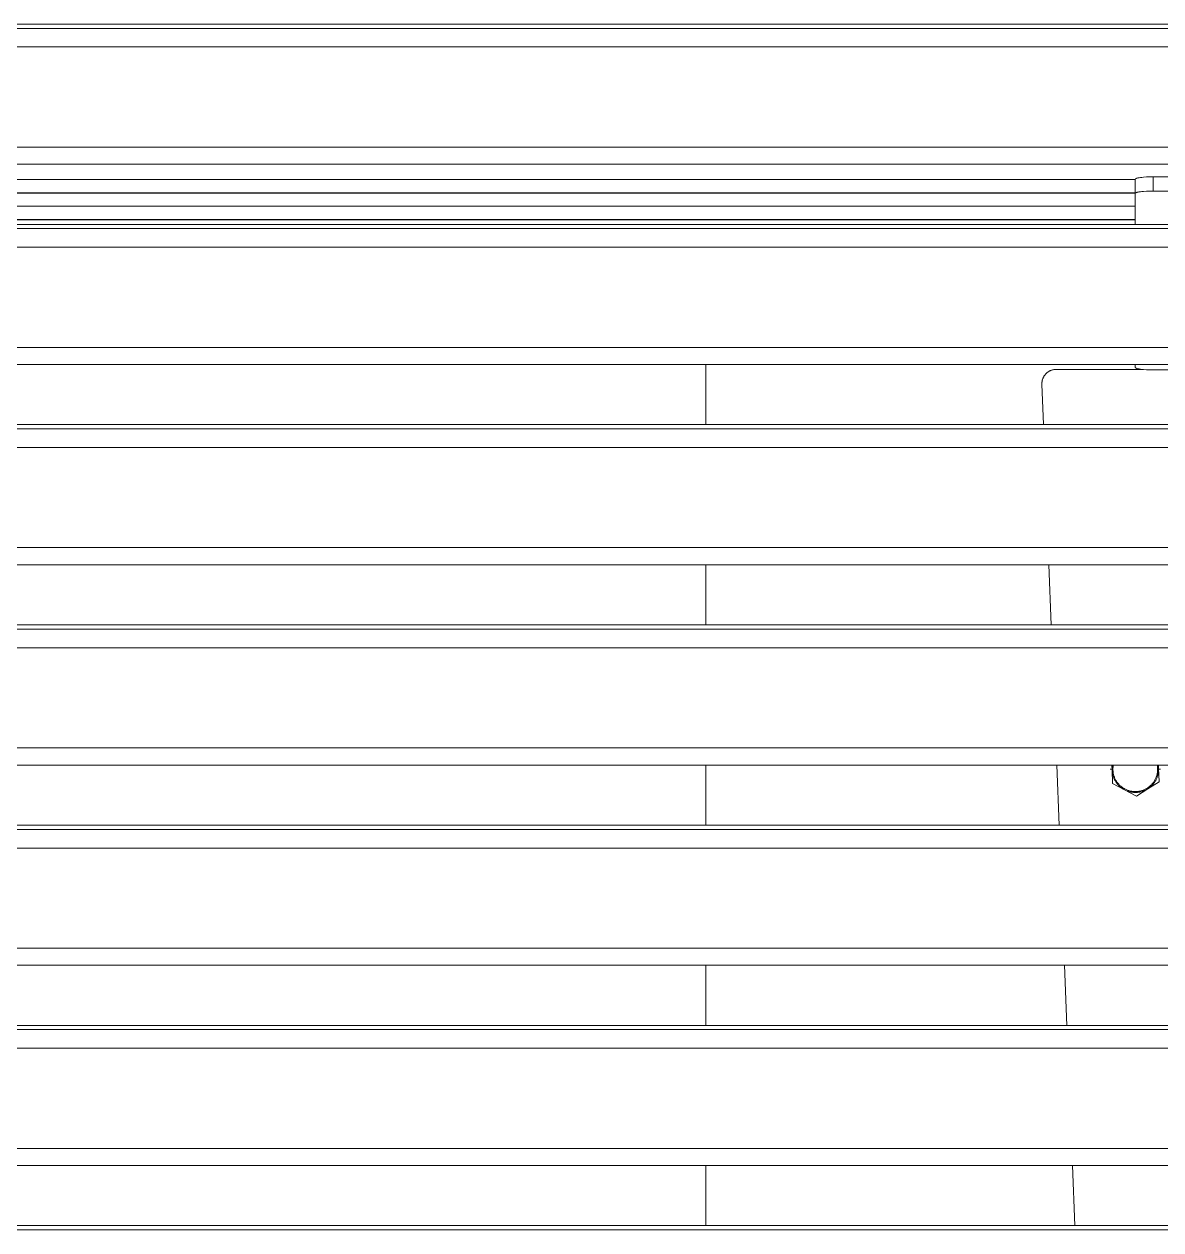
# Model space of a CAD drawing. Header units: inches. Extents: x -16 to 183, y -17 to 123.
# Drawn here: x 47.22 to 59.72, y 74.26 to 87.53 of the extents above; entities that cross this region are included whole.
import ezdxf

# ---------------------------------------------------------------- set-up
doc = ezdxf.new("R2010")
doc.units = ezdxf.units.IN
doc.layers.add('ZANO_R', color=7, linetype='Continuous', lineweight=0)

msp = doc.modelspace()

# ---------------------------------------------------------------- linework, layer by layer
at = {"layer": 'ZANO_R'}
for p, q in [((-7.48676, 87.52801), (62.98564, 87.52801)), ((62.98564, 87.52783), (-7.48676, 87.52783)), ((-7.48676, 87.48128), (62.98564, 87.48128)), ((62.98564, 87.2763), (-7.48676, 87.2763)), ((-7.48676, 86.17492), (62.98564, 86.17492)), ((62.98564, 85.98656), (-7.48676, 85.98656)), ((62.98564, 85.98638), (-7.48676, 85.98638)), ((59.44234, 85.81746), (28.93054, 85.81746)), ((59.44235, 85.82246), (59.44234, 85.82231)), ((59.44234, 85.82231), (59.44234, 85.82217)), ((59.44234, 85.82217), (59.44234, 85.66667)), ((59.44237, 85.82261), (59.44235, 85.82246)), ((59.44239, 85.82275), (59.44237, 85.82261)), ((59.44241, 85.8229), (59.44239, 85.82275)), ((59.44245, 85.82304), (59.44241, 85.8229)), ((59.44249, 85.82319), (59.44245, 85.82304)), ((59.44253, 85.82334), (59.44249, 85.82319)), ((59.44259, 85.82348), (59.44253, 85.82334)), ((59.44264, 85.82363), (59.44259, 85.82348)), ((59.44271, 85.82378), (59.44264, 85.82363)), ((59.44278, 85.82393), (59.44271, 85.82378)), ((59.44286, 85.82408), (59.44278, 85.82393)), ((59.44294, 85.82422), (59.44286, 85.82408)), ((59.44304, 85.82437), (59.44294, 85.82422)), ((59.44313, 85.82452), (59.44304, 85.82437)), ((59.44324, 85.82467), (59.44313, 85.82452)), ((59.44335, 85.82482), (59.44324, 85.82467)), ((59.44347, 85.82497), (59.44335, 85.82482)), ((59.44359, 85.82512), (59.44347, 85.82497)), ((59.44372, 85.82527), (59.44359, 85.82512)), ((59.44386, 85.82542), (59.44372, 85.82527)), ((59.44401, 85.82557), (59.44386, 85.82542)), ((59.44416, 85.82572), (59.44401, 85.82557)), ((59.44432, 85.82587), (59.44416, 85.82572)), ((59.44448, 85.82602), (59.44432, 85.82587)), ((59.44466, 85.82618), (59.44448, 85.82602)), ((59.44484, 85.82633), (59.44466, 85.82618)), ((59.44502, 85.82648), (59.44484, 85.82633)), ((59.44522, 85.82663), (59.44502, 85.82648)), ((59.44562, 85.82693), (59.44522, 85.82663)), ((59.44606, 85.82724), (59.44562, 85.82693)), ((59.44653, 85.82754), (59.44606, 85.82724)), ((59.44702, 85.82785), (59.44653, 85.82754)), ((59.44755, 85.82815), (59.44702, 85.82785)), ((59.4481, 85.82846), (59.44755, 85.82815)), ((59.44868, 85.82876), (59.4481, 85.82846)), ((59.44929, 85.82907), (59.44868, 85.82876)), ((59.44994, 85.82937), (59.44929, 85.82907)), ((59.45131, 85.82998), (59.44994, 85.82937)), ((59.45281, 85.83059), (59.45131, 85.82998)), ((59.45442, 85.8312), (59.45281, 85.83059)), ((59.45616, 85.83181), (59.45442, 85.8312)), ((59.45802, 85.83241), (59.45616, 85.83181)), ((59.46, 85.83301), (59.45802, 85.83241)), ((59.46433, 85.83419), (59.46, 85.83301)), ((59.46914, 85.83536), (59.46433, 85.83419)), ((59.47443, 85.83649), (59.46914, 85.83536)), ((59.48017, 85.8376), (59.47443, 85.83649)), ((59.48636, 85.83867), (59.48017, 85.8376)), ((59.49999, 85.84068), (59.48636, 85.83867)), ((59.51511, 85.84249), (59.49999, 85.84068)), ((59.53147, 85.84408), (59.51511, 85.84249)), ((59.56673, 85.84651), (59.53147, 85.84408)), ((59.60337, 85.84791), (59.56673, 85.84651)), ((59.63919, 85.84835), (59.60337, 85.84791)), ((60.41872, 85.84835), (59.63919, 85.84835)), ((59.63919, 85.69227), (59.63919, 85.84835)), ((59.48017, 85.68152), (59.47443, 85.68041)), ((59.48636, 85.68259), (59.48017, 85.68152)), ((59.49999, 85.6846), (59.48636, 85.68259)), ((59.51511, 85.68641), (59.49999, 85.6846)), ((59.53147, 85.688), (59.51511, 85.68641)), ((59.56673, 85.69043), (59.53147, 85.688)), ((59.60337, 85.69183), (59.56673, 85.69043)), ((59.63919, 85.69227), (59.60337, 85.69183)), ((60.41872, 85.69227), (59.63919, 85.69227)), ((28.93054, 85.67086), (59.44234, 85.67086)), ((59.44234, 85.66912), (28.93054, 85.66912)), ((59.44235, 85.66638), (59.44234, 85.66623)), ((59.44234, 85.66623), (59.44234, 85.66609)), ((59.44234, 85.66609), (59.44234, 85.32508)), ((59.44237, 85.66652), (59.44235, 85.66638)), ((59.44239, 85.66667), (59.44237, 85.66652)), ((59.44241, 85.66682), (59.44239, 85.66667)), ((59.44245, 85.66696), (59.44241, 85.66682)), ((59.44249, 85.66711), (59.44245, 85.66696)), ((59.44253, 85.66726), (59.44249, 85.66711)), ((59.44259, 85.6674), (59.44253, 85.66726)), ((59.44264, 85.66755), (59.44259, 85.6674)), ((59.44271, 85.6677), (59.44264, 85.66755)), ((59.44278, 85.66785), (59.44271, 85.6677)), ((59.44286, 85.66799), (59.44278, 85.66785)), ((59.44294, 85.66814), (59.44286, 85.66799)), ((59.44304, 85.66829), (59.44294, 85.66814)), ((59.44313, 85.66844), (59.44304, 85.66829)), ((59.44324, 85.66859), (59.44313, 85.66844)), ((59.44335, 85.66874), (59.44324, 85.66859)), ((59.44347, 85.66889), (59.44335, 85.66874)), ((59.44359, 85.66904), (59.44347, 85.66889)), ((59.44372, 85.66919), (59.44359, 85.66904)), ((59.44386, 85.66934), (59.44372, 85.66919)), ((59.44401, 85.66949), (59.44386, 85.66934)), ((59.44416, 85.66964), (59.44401, 85.66949)), ((59.44432, 85.66979), (59.44416, 85.66964)), ((59.44448, 85.66994), (59.44432, 85.66979)), ((59.44466, 85.67009), (59.44448, 85.66994)), ((59.44484, 85.67024), (59.44466, 85.67009)), ((59.44502, 85.6704), (59.44484, 85.67024)), ((59.44522, 85.67055), (59.44502, 85.6704)), ((59.44562, 85.67085), (59.44522, 85.67055)), ((59.44606, 85.67116), (59.44562, 85.67085)), ((59.44653, 85.67146), (59.44606, 85.67116)), ((59.44702, 85.67177), (59.44653, 85.67146)), ((59.44755, 85.67207), (59.44702, 85.67177)), ((59.4481, 85.67238), (59.44755, 85.67207)), ((59.44868, 85.67268), (59.4481, 85.67238)), ((59.44929, 85.67299), (59.44868, 85.67268)), ((59.44994, 85.67329), (59.44929, 85.67299)), ((59.45131, 85.6739), (59.44994, 85.67329)), ((59.45281, 85.67451), (59.45131, 85.6739)), ((59.45442, 85.67512), (59.45281, 85.67451)), ((59.45616, 85.67572), (59.45442, 85.67512)), ((59.45802, 85.67633), (59.45616, 85.67572)), ((59.46, 85.67693), (59.45802, 85.67633)), ((59.46433, 85.67811), (59.46, 85.67693)), ((59.46914, 85.67928), (59.46433, 85.67811)), ((59.47443, 85.68041), (59.46914, 85.67928)), ((59.44234, 85.52427), (28.93054, 85.52427)), ((-7.48676, 85.32525), (62.98564, 85.32525)), ((62.98564, 85.32508), (-7.48676, 85.32508)), ((28.93054, 85.37768), (59.44234, 85.37768)), ((59.44234, 85.37593), (28.93054, 85.37593)), ((-7.48676, 85.27853), (62.98564, 85.27853)), ((62.98564, 85.07354), (-7.48676, 85.07354)), ((-7.48676, 83.97216), (62.98564, 83.97216)), ((62.98564, 83.7838), (-7.48676, 83.7838)), ((62.98564, 83.78362), (-7.48676, 83.78362)), ((54.71865, 83.7838), (54.71865, 83.12232)), ((58.46512, 83.6876), (58.46912, 83.69121)), ((58.46912, 83.69121), (58.47323, 83.69467)), ((58.47323, 83.69467), (58.47746, 83.69799)), ((58.47746, 83.69799), (58.4818, 83.70117)), ((58.4818, 83.70117), (58.48624, 83.70419)), ((58.48624, 83.70419), (58.49079, 83.70707)), ((58.49079, 83.70707), (58.49543, 83.70978)), ((58.49543, 83.70978), (58.50016, 83.71234)), ((58.50016, 83.71234), (58.50498, 83.71473)), ((58.50498, 83.71473), (58.50987, 83.71695)), ((58.50987, 83.71695), (58.51484, 83.71901)), ((58.51484, 83.71901), (58.51988, 83.7209)), ((58.51988, 83.7209), (58.52497, 83.72261)), ((58.52497, 83.72261), (58.53012, 83.72415)), ((58.53012, 83.72415), (58.53533, 83.72551)), ((58.53533, 83.72551), (58.54057, 83.7267)), ((58.54057, 83.7267), (58.54585, 83.7277)), ((58.54585, 83.7277), (58.55117, 83.72853)), ((58.55117, 83.72853), (58.55651, 83.72917)), ((58.55651, 83.72917), (58.56187, 83.72962)), ((58.56187, 83.72962), (58.56724, 83.7299)), ((58.56724, 83.7299), (58.57261, 83.72999)), ((59.52116, 83.72999), (58.57261, 83.72999)), ((59.44234, 83.7838), (59.44234, 83.75094)), ((59.44234, 83.75094), (59.44234, 83.7508)), ((59.44234, 83.7508), (59.44235, 83.75065)), ((59.44235, 83.75065), (59.44237, 83.75051)), ((59.44237, 83.75051), (59.44239, 83.75036)), ((59.44239, 83.75036), (59.44241, 83.75021)), ((59.44241, 83.75021), (59.44245, 83.75007)), ((59.44245, 83.75007), (59.44249, 83.74992)), ((59.44249, 83.74992), (59.44253, 83.74977)), ((59.44253, 83.74977), (59.44259, 83.74963)), ((59.44259, 83.74963), (59.44264, 83.74948)), ((59.44264, 83.74948), (59.44271, 83.74933)), ((59.44271, 83.74933), (59.44278, 83.74918)), ((59.44278, 83.74918), (59.44286, 83.74904)), ((59.44286, 83.74904), (59.44294, 83.74889)), ((59.44294, 83.74889), (59.44304, 83.74874)), ((59.44304, 83.74874), (59.44313, 83.74859)), ((59.44313, 83.74859), (59.44324, 83.74844)), ((59.44324, 83.74844), (59.44335, 83.74829)), ((59.44335, 83.74829), (59.44347, 83.74814)), ((59.44347, 83.74814), (59.44359, 83.74799)), ((59.44359, 83.74799), (59.44372, 83.74784)), ((59.44372, 83.74784), (59.44386, 83.74769)), ((59.44386, 83.74769), (59.44401, 83.74754)), ((59.44401, 83.74754), (59.44416, 83.74739)), ((59.44416, 83.74739), (59.44432, 83.74724)), ((59.44432, 83.74724), (59.44448, 83.74709)), ((59.44448, 83.74709), (59.44466, 83.74694)), ((59.44466, 83.74694), (59.44484, 83.74679)), ((59.44484, 83.74679), (59.44502, 83.74663)), ((59.44502, 83.74663), (59.44522, 83.74648)), ((59.44522, 83.74648), (59.44562, 83.74618)), ((59.44562, 83.74618), (59.44606, 83.74587)), ((59.44606, 83.74587), (59.44653, 83.74557)), ((59.44653, 83.74557), (59.44702, 83.74527)), ((59.44702, 83.74527), (59.44755, 83.74496)), ((59.44755, 83.74496), (59.4481, 83.74465)), ((59.4481, 83.74465), (59.44868, 83.74435)), ((59.44868, 83.74435), (59.44929, 83.74404)), ((59.44929, 83.74404), (59.44994, 83.74374)), ((59.44994, 83.74374), (59.45131, 83.74313)), ((59.45131, 83.74313), (59.45281, 83.74252)), ((59.45281, 83.74252), (59.45442, 83.74191)), ((59.45442, 83.74191), (59.45616, 83.74131)), ((59.45616, 83.74131), (59.45802, 83.7407)), ((59.45802, 83.7407), (59.46, 83.7401)), ((59.46, 83.7401), (59.46433, 83.73892)), ((59.46433, 83.73892), (59.46914, 83.73775)), ((59.46914, 83.73775), (59.47443, 83.73662)), ((59.47443, 83.73662), (59.48017, 83.73551)), ((59.48017, 83.73551), (59.48636, 83.73444)), ((59.48636, 83.73444), (59.49999, 83.73243)), ((59.49999, 83.73243), (59.51511, 83.73062)), ((59.51511, 83.73062), (59.53147, 83.72903)), ((59.53147, 83.72903), (59.56673, 83.7266)), ((59.56673, 83.7266), (59.60337, 83.7252)), ((59.60337, 83.7252), (59.63919, 83.72476)), ((59.63919, 83.72476), (60.41872, 83.72476)), ((58.41513, 83.57251), (58.41522, 83.57789)), ((58.41513, 83.57251), (58.41516, 83.56944)), ((58.41516, 83.56944), (58.41525, 83.56638)), ((58.41522, 83.57789), (58.4155, 83.58326)), ((58.41525, 83.56638), (58.43256, 83.12232)), ((58.4155, 83.58326), (58.41596, 83.58862)), ((58.41596, 83.58862), (58.4166, 83.59396)), ((58.4166, 83.59396), (58.41742, 83.59927)), ((58.41742, 83.59927), (58.41843, 83.60455)), ((58.41843, 83.60455), (58.41961, 83.6098)), ((58.41961, 83.6098), (58.42097, 83.615)), ((58.42097, 83.615), (58.42251, 83.62015)), ((58.42251, 83.62015), (58.42423, 83.62525)), ((58.42423, 83.62525), (58.42611, 83.63028)), ((58.42611, 83.63028), (58.42817, 83.63525)), ((58.42817, 83.63525), (58.4304, 83.64015)), ((58.4304, 83.64015), (58.43279, 83.64496)), ((58.43279, 83.64496), (58.43534, 83.64969)), ((58.43534, 83.64969), (58.43806, 83.65434)), ((58.43806, 83.65434), (58.44093, 83.65888)), ((58.44093, 83.65888), (58.44396, 83.66333)), ((58.44396, 83.66333), (58.44713, 83.66767)), ((58.44713, 83.66767), (58.45045, 83.6719)), ((58.45045, 83.6719), (58.45392, 83.67601)), ((58.45392, 83.67601), (58.45752, 83.68)), ((58.45752, 83.68), (58.46126, 83.68387)), ((58.46126, 83.68387), (58.46512, 83.6876)), ((-7.48676, 83.1225), (62.98564, 83.1225)), ((62.98564, 83.12232), (-7.48676, 83.12232)), ((-7.48676, 83.07577), (62.98564, 83.07577)), ((62.98564, 82.87078), (-7.48676, 82.87078)), ((-7.48676, 81.76941), (62.98564, 81.76941)), ((62.98564, 81.58104), (-7.48676, 81.58104)), ((62.98564, 81.58087), (-7.48676, 81.58087)), ((54.71865, 81.58104), (54.71865, 80.91956)), ((58.49264, 81.58104), (58.51843, 80.91956)), ((-7.48676, 80.91974), (62.98564, 80.91974)), ((62.98564, 80.91956), (-7.48676, 80.91956)), ((-7.48676, 80.87301), (62.98564, 80.87301)), ((62.98564, 80.66803), (-7.48676, 80.66803)), ((-7.48676, 79.56665), (62.98564, 79.56665)), ((62.98564, 79.37811), (-7.48676, 79.37811)), ((62.98564, 79.37829), (0.78024, 79.37829)), ((54.71865, 79.37829), (54.71865, 78.71681)), ((58.57851, 79.37829), (58.60429, 78.71681)), ((59.16675, 79.33236), (59.18623, 79.33236)), ((59.1844, 79.37823), (59.18664, 79.32214)), ((59.18644, 79.33019), (59.1865, 79.33825)), ((59.18664, 79.32214), (59.18644, 79.33019)), ((59.1865, 79.33825), (59.18681, 79.3463)), ((59.18713, 79.31351), (59.18664, 79.32214)), ((59.18664, 79.32214), (59.19254, 79.17451)), ((59.18681, 79.3463), (59.18738, 79.35434)), ((59.18738, 79.35434), (59.1882, 79.36235)), ((59.1882, 79.36235), (59.18927, 79.37034)), ((59.18927, 79.37034), (59.19059, 79.37829)), ((59.1966, 79.34494), (59.19631, 79.33654)), ((59.19631, 79.33654), (59.19631, 79.32814)), ((59.19631, 79.32814), (59.1966, 79.31974)), ((59.19717, 79.35332), (59.1966, 79.34494)), ((59.1966, 79.31974), (59.19717, 79.31136)), ((59.19803, 79.36168), (59.19717, 79.35332)), ((59.19917, 79.37001), (59.19803, 79.36168)), ((59.2006, 79.37829), (59.19917, 79.37001)), ((59.68408, 79.37829), (59.6855, 79.37001)), ((59.6855, 79.37001), (59.68665, 79.36169)), ((59.68665, 79.36169), (59.68751, 79.35333)), ((59.68808, 79.31975), (59.6875, 79.31137)), ((59.68751, 79.35333), (59.68808, 79.34495)), ((59.68808, 79.34495), (59.68836, 79.33655)), ((59.68836, 79.32815), (59.68808, 79.31975)), ((59.68836, 79.33655), (59.68836, 79.32815)), ((59.69409, 79.37829), (59.69528, 79.37119)), ((59.69528, 79.37119), (59.69627, 79.36407)), ((59.69627, 79.36407), (59.69706, 79.35692)), ((59.69804, 79.34257), (59.69661, 79.37829)), ((59.69706, 79.35692), (59.69765, 79.34976)), ((59.69776, 79.31665), (59.69708, 79.30803)), ((59.69765, 79.34976), (59.69804, 79.34257)), ((59.69815, 79.32529), (59.69776, 79.31665)), ((59.69804, 79.34257), (59.69824, 79.33393)), ((59.70394, 79.19494), (59.69804, 79.34257)), ((59.69824, 79.33393), (59.69815, 79.32529)), ((59.69845, 79.33236), (59.71793, 79.33236)), ((59.18791, 79.3049), (59.18713, 79.31351)), ((59.18898, 79.29632), (59.18791, 79.3049)), ((59.19034, 79.28779), (59.18898, 79.29632)), ((59.19199, 79.2793), (59.19034, 79.28779)), ((59.19393, 79.27088), (59.19199, 79.2793)), ((59.19615, 79.26252), (59.19393, 79.27088)), ((59.19864, 79.25425), (59.19615, 79.26252)), ((59.19717, 79.31136), (59.19803, 79.303)), ((59.19803, 79.303), (59.19918, 79.29468)), ((59.20142, 79.24606), (59.19864, 79.25425)), ((59.19918, 79.29468), (59.20061, 79.2864)), ((59.20061, 79.2864), (59.20232, 79.27817)), ((59.20447, 79.23797), (59.20142, 79.24606)), ((59.20232, 79.27817), (59.20431, 79.27001)), ((59.20431, 79.27001), (59.20657, 79.26192)), ((59.2078, 79.22999), (59.20447, 79.23797)), ((59.20657, 79.26192), (59.20912, 79.25391)), ((59.21139, 79.22213), (59.2078, 79.22999)), ((59.20912, 79.25391), (59.21193, 79.24599)), ((59.21524, 79.21439), (59.21139, 79.22213)), ((59.21193, 79.24599), (59.21501, 79.23817)), ((59.21501, 79.23817), (59.21836, 79.23047)), ((59.21936, 79.20679), (59.21524, 79.21439)), ((59.21836, 79.23047), (59.22197, 79.22288)), ((59.22372, 79.19933), (59.21936, 79.20679)), ((59.22197, 79.22288), (59.22584, 79.21542)), ((59.22834, 79.19202), (59.22372, 79.19933)), ((59.22584, 79.21542), (59.22996, 79.20809)), ((59.2332, 79.18488), (59.22834, 79.19202)), ((59.22996, 79.20809), (59.23432, 79.20092)), ((59.2383, 79.1779), (59.2332, 79.18488)), ((59.23893, 79.19389), (59.23432, 79.20092)), ((59.24378, 79.18703), (59.23893, 79.19389)), ((59.24886, 79.18033), (59.24378, 79.18703)), ((59.57904, 79.11602), (59.70394, 79.19494)), ((59.64092, 79.18706), (59.63584, 79.18036)), ((59.64576, 79.19392), (59.64092, 79.18706)), ((59.65037, 79.20094), (59.64576, 79.19392)), ((59.65327, 79.18746), (59.64826, 79.18042)), ((59.65474, 79.20812), (59.65037, 79.20094)), ((59.65804, 79.19467), (59.65327, 79.18746)), ((59.65885, 79.21545), (59.65474, 79.20812)), ((59.66257, 79.20203), (59.65804, 79.19467)), ((59.66272, 79.2229), (59.65885, 79.21545)), ((59.66685, 79.20954), (59.66257, 79.20203)), ((59.66633, 79.23049), (59.66272, 79.2229)), ((59.66967, 79.2382), (59.66633, 79.23049)), ((59.67087, 79.2172), (59.66685, 79.20954)), ((59.67275, 79.24601), (59.66967, 79.2382)), ((59.67463, 79.22498), (59.67087, 79.2172)), ((59.67557, 79.25393), (59.67275, 79.24601)), ((59.67812, 79.23289), (59.67463, 79.22498)), ((59.67811, 79.26194), (59.67557, 79.25393)), ((59.68038, 79.27003), (59.67811, 79.26194)), ((59.68135, 79.24091), (59.67812, 79.23289)), ((59.68236, 79.27819), (59.68038, 79.27003)), ((59.6843, 79.24903), (59.68135, 79.24091)), ((59.68407, 79.28641), (59.68236, 79.27819)), ((59.6855, 79.29469), (59.68407, 79.28641)), ((59.68697, 79.25725), (59.6843, 79.24903)), ((59.68664, 79.30301), (59.6855, 79.29469)), ((59.6875, 79.31137), (59.68664, 79.30301)), ((59.68937, 79.26556), (59.68697, 79.25725)), ((59.69149, 79.27394), (59.68937, 79.26556)), ((59.69332, 79.28239), (59.69149, 79.27394)), ((59.69486, 79.29089), (59.69332, 79.28239)), ((59.69612, 79.29944), (59.69486, 79.29089)), ((59.69708, 79.30803), (59.69612, 79.29944)), ((59.19254, 79.17451), (59.32334, 79.1058)), ((59.24364, 79.17109), (59.2383, 79.1779)), ((59.2492, 79.16447), (59.24364, 79.17109)), ((59.25416, 79.17382), (59.24886, 79.18033)), ((59.25498, 79.15805), (59.2492, 79.16447)), ((59.25968, 79.16748), (59.25416, 79.17382)), ((59.26097, 79.15182), (59.25498, 79.15805)), ((59.26542, 79.16134), (59.25968, 79.16748)), ((59.26717, 79.1458), (59.26097, 79.15182)), ((59.27136, 79.1554), (59.26542, 79.16134)), ((59.27357, 79.13999), (59.26717, 79.1458)), ((59.2775, 79.14967), (59.27136, 79.1554)), ((59.28017, 79.1344), (59.27357, 79.13999)), ((59.28383, 79.14415), (59.2775, 79.14967)), ((59.28695, 79.12903), (59.28017, 79.1344)), ((59.29035, 79.13884), (59.28383, 79.14415)), ((59.2939, 79.1239), (59.28695, 79.12903)), ((59.29705, 79.13377), (59.29035, 79.13884)), ((59.30103, 79.11901), (59.2939, 79.1239)), ((59.30391, 79.12892), (59.29705, 79.13377)), ((59.30831, 79.11435), (59.30103, 79.11901)), ((59.31094, 79.12432), (59.30391, 79.12892)), ((59.31575, 79.10995), (59.30831, 79.11435)), ((59.31812, 79.11995), (59.31094, 79.12432)), ((59.32334, 79.1058), (59.31575, 79.10995)), ((59.32544, 79.11583), (59.31812, 79.11995)), ((59.33105, 79.10191), (59.32334, 79.1058)), ((59.32334, 79.1058), (59.45414, 79.0371)), ((59.3329, 79.11197), (59.32544, 79.11583)), ((59.3389, 79.09829), (59.33105, 79.10191)), ((59.34049, 79.10836), (59.3329, 79.11197)), ((59.34687, 79.09493), (59.3389, 79.09829)), ((59.3482, 79.10502), (59.34049, 79.10836)), ((59.35494, 79.09184), (59.34687, 79.09493)), ((59.35601, 79.10193), (59.3482, 79.10502)), ((59.36311, 79.08902), (59.35494, 79.09184)), ((59.36393, 79.09912), (59.35601, 79.10193)), ((59.37138, 79.08649), (59.36311, 79.08902)), ((59.37194, 79.09658), (59.36393, 79.09912)), ((59.37972, 79.08423), (59.37138, 79.08649)), ((59.38003, 79.09431), (59.37194, 79.09658)), ((59.38814, 79.08226), (59.37972, 79.08423)), ((59.38819, 79.09233), (59.38003, 79.09431)), ((59.39661, 79.08057), (59.38814, 79.08226)), ((59.39642, 79.09062), (59.38819, 79.09233)), ((59.4047, 79.08919), (59.39642, 79.09062)), ((59.40514, 79.07917), (59.39661, 79.08057)), ((59.41302, 79.08805), (59.4047, 79.08919)), ((59.41372, 79.07806), (59.40514, 79.07917)), ((59.42138, 79.08719), (59.41302, 79.08805)), ((59.42232, 79.07724), (59.41372, 79.07806)), ((59.42976, 79.08662), (59.42138, 79.08719)), ((59.43095, 79.0767), (59.42232, 79.07724)), ((59.43816, 79.08633), (59.42976, 79.08662)), ((59.43959, 79.07647), (59.43095, 79.0767)), ((59.44656, 79.08633), (59.43816, 79.08633)), ((59.44823, 79.07652), (59.43959, 79.07647)), ((59.45496, 79.08662), (59.44656, 79.08633)), ((59.45687, 79.07686), (59.44823, 79.07652)), ((59.45414, 79.0371), (59.57904, 79.11602)), ((59.46334, 79.08719), (59.45496, 79.08662)), ((59.46549, 79.0775), (59.45687, 79.07686)), ((59.4717, 79.08805), (59.46334, 79.08719)), ((59.47409, 79.07843), (59.46549, 79.0775)), ((59.48002, 79.0892), (59.4717, 79.08805)), ((59.48265, 79.07965), (59.47409, 79.07843)), ((59.4883, 79.09063), (59.48002, 79.0892)), ((59.49116, 79.08115), (59.48265, 79.07965)), ((59.49653, 79.09234), (59.4883, 79.09063)), ((59.49961, 79.08294), (59.49116, 79.08115)), ((59.50469, 79.09433), (59.49653, 79.09234)), ((59.508, 79.08502), (59.49961, 79.08294)), ((59.51278, 79.09659), (59.50469, 79.09433)), ((59.51632, 79.08738), (59.508, 79.08502)), ((59.52079, 79.09914), (59.51278, 79.09659)), ((59.52455, 79.09002), (59.51632, 79.08738)), ((59.52871, 79.10195), (59.52079, 79.09914)), ((59.53269, 79.09293), (59.52455, 79.09002)), ((59.53652, 79.10503), (59.52871, 79.10195)), ((59.54073, 79.09612), (59.53269, 79.09293)), ((59.54423, 79.10838), (59.53652, 79.10503)), ((59.54865, 79.09958), (59.54073, 79.09612)), ((59.55182, 79.11199), (59.54423, 79.10838)), ((59.55645, 79.1033), (59.54865, 79.09958)), ((59.55928, 79.11586), (59.55182, 79.11199)), ((59.56412, 79.10729), (59.55645, 79.1033)), ((59.5666, 79.11998), (59.55928, 79.11586)), ((59.57165, 79.11153), (59.56412, 79.10729)), ((59.57378, 79.12434), (59.5666, 79.11998)), ((59.57904, 79.11602), (59.57165, 79.11153)), ((59.5808, 79.12895), (59.57378, 79.12434)), ((59.58627, 79.12076), (59.57904, 79.11602)), ((59.58767, 79.1338), (59.5808, 79.12895)), ((59.59333, 79.12574), (59.58627, 79.12076)), ((59.59436, 79.13887), (59.58767, 79.1338)), ((59.60022, 79.13096), (59.59333, 79.12574)), ((59.60088, 79.14417), (59.59436, 79.13887)), ((59.60693, 79.13641), (59.60022, 79.13096)), ((59.60721, 79.1497), (59.60088, 79.14417)), ((59.61346, 79.14208), (59.60693, 79.13641)), ((59.61335, 79.15543), (59.60721, 79.1497)), ((59.61929, 79.16137), (59.61335, 79.15543)), ((59.61979, 79.14797), (59.61346, 79.14208)), ((59.62502, 79.16751), (59.61929, 79.16137)), ((59.62591, 79.15407), (59.61979, 79.14797)), ((59.63054, 79.17384), (59.62502, 79.16751)), ((59.63183, 79.16037), (59.62591, 79.15407)), ((59.63584, 79.18036), (59.63054, 79.17384)), ((59.63753, 79.16687), (59.63183, 79.16037)), ((59.64301, 79.17355), (59.63753, 79.16687)), ((59.64826, 79.18042), (59.64301, 79.17355)), ((-7.48676, 78.71698), (62.98564, 78.71698)), ((62.98564, 78.71681), (-7.48676, 78.71681)), ((-7.48676, 78.67026), (62.98564, 78.67026)), ((62.98564, 78.46527), (-7.48676, 78.46527)), ((-7.48676, 77.36389), (62.98564, 77.36389)), ((62.98564, 77.17553), (-7.48676, 77.17553)), ((62.98564, 77.17535), (-7.48676, 77.17535)), ((54.71865, 77.17553), (54.71865, 76.51405)), ((58.66438, 77.17553), (58.69016, 76.51405)), ((-7.48676, 76.51423), (62.98564, 76.51423)), ((62.98564, 76.51405), (-7.48676, 76.51405)), ((-7.48676, 76.4675), (62.98564, 76.4675)), ((62.98564, 76.26251), (-7.48676, 76.26251)), ((-7.48676, 75.16114), (62.98564, 75.16114)), ((62.98564, 74.97277), (-7.48676, 74.97277)), ((62.98564, 74.9726), (-7.48676, 74.9726)), ((54.71865, 74.97277), (54.71865, 74.31129)), ((58.75024, 74.97277), (58.77603, 74.31129)), ((-7.48676, 74.31147), (62.98564, 74.31147)), ((62.98564, 74.31129), (-7.48676, 74.31129)), ((-7.48676, 74.26474), (62.98564, 74.26474))]:
    msp.add_line(p, q, dxfattribs=at)

doc.saveas('drawing.dxf')
